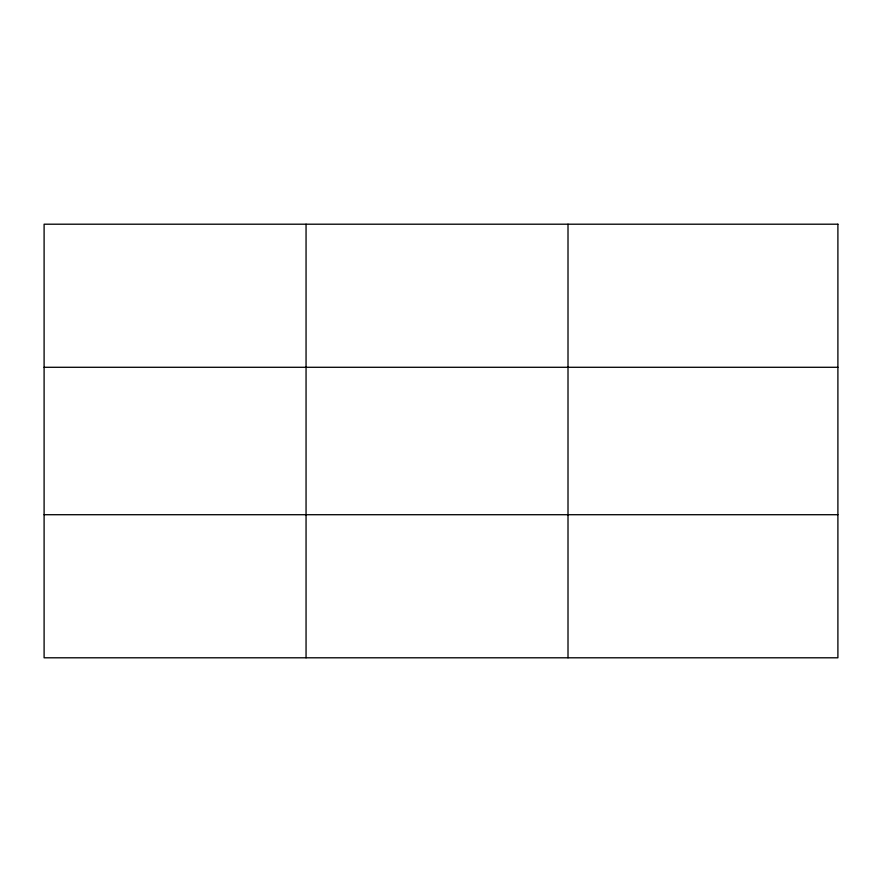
<?xml version="1.0" encoding="UTF-8"?>
<svg xmlns="http://www.w3.org/2000/svg" width="882" height="882" viewBox="0 0 882 882"><rect width="100%" height="100%" fill="white"/><g stroke="black" fill="none" stroke-linecap="round" stroke-linejoin="round"><path stroke-width="1.32" d="M306.054 657.796L306.054 224.204M568.008 657.796L568.008 224.204M44.1 367.287L837.9 367.287M44.1 514.713L837.9 514.713M837.9 224.204L837.9 657.796L44.1 657.796L44.1 224.204L837.9 224.204"/></g></svg>
